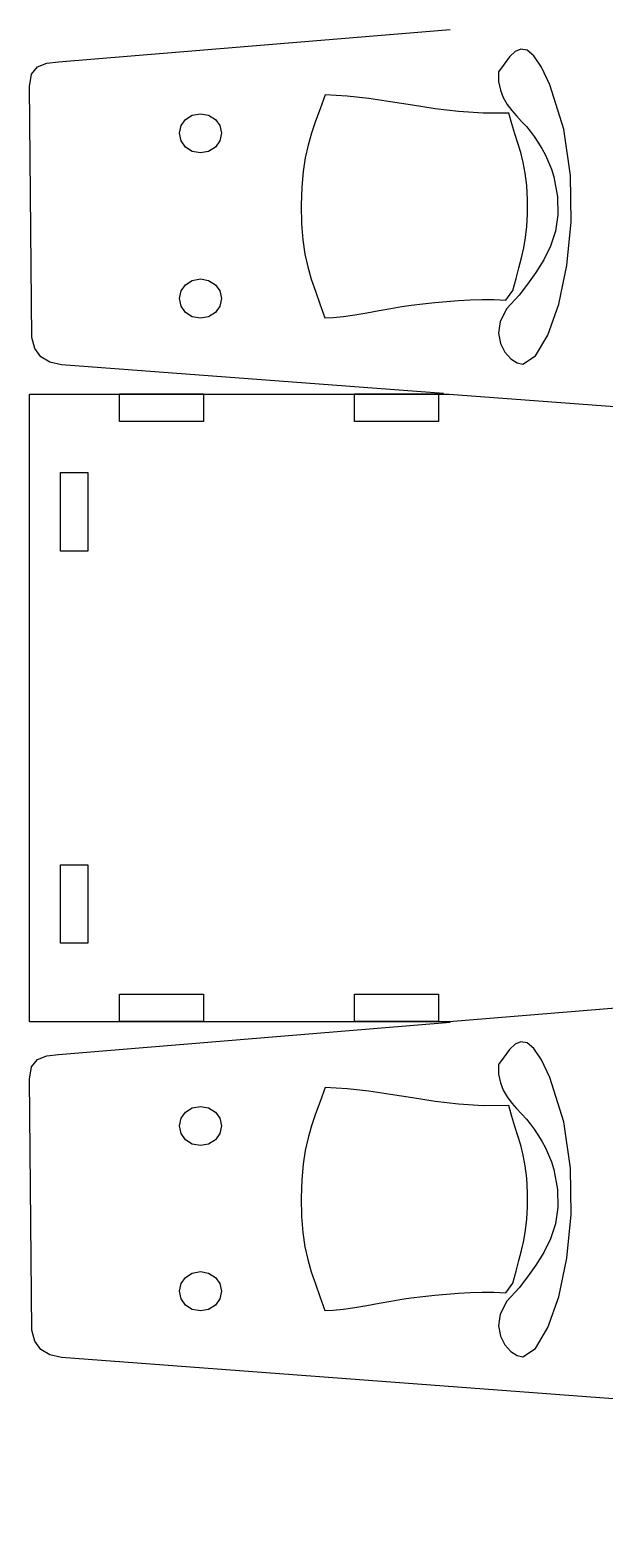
# Model space of a CAD drawing. Extents: x -1652 to 1470, y -458 to 1785.
# Drawn here: x -529.8 to -456.9, y 602.7 to 791.1 of the extents above; entities that cross this region are included whole.
import ezdxf

# ---------------------------------------------------------------- set-up
doc = ezdxf.new("R2010")
doc.units = 0
doc.layers.add('LAYER_1', color=7, linetype='CONTINUOUS')

msp = doc.modelspace()

# ---------------------------------------------------------------- linework, layer by layer
at = {"layer": 'LAYER_1', "color": 240}
for points in [[(-477.2921, 744.8356), (-525.8111, 748.4652), (-527.2861, 748.8402), (-528.4111, 749.5152), (-529.1861, 750.5402), (-529.5611, 751.9652), (-529.8361, 783.8152), (-529.6111, 785.3902), (-528.8361, 786.3152), (-527.6611, 786.7902), (-526.1861, 786.9652), (-476.4375, 791.055)], [(-263.1361, 682.5135), (-209.8361, 682.5135), (-209.8361, 602.7385), (-263.1361, 602.7385), (-525.8111, 622.3885), (-527.2861, 622.7635), (-528.4111, 623.4385), (-529.1861, 624.4635), (-529.5611, 625.8885), (-529.8361, 657.7385), (-529.6111, 659.3135), (-528.8361, 660.2385), (-527.6611, 660.7135), (-526.1861, 660.8885), (-476.4375, 664.9783)]]:
    msp.add_lwpolyline(points, dxfattribs=at)
at = {"layer": 'LAYER_1', "color": 250}
for points in [[(-470.3228, 785.6922), (-470.2935, 784.4555), (-470.0751, 783.3721), (-469.7029, 782.4179), (-469.2125, 781.5688), (-468.6393, 780.8004), (-468.0186, 780.0885), (-467.3859, 779.4091), (-466.7767, 778.7378), (-466.2916, 778.1485), (-465.7952, 777.4825), (-465.3003, 776.7487), (-464.8196, 775.9563), (-464.3657, 775.1141), (-463.9515, 774.2313), (-463.5896, 773.3167), (-463.2928, 772.3795), (-462.804, 769.8323), (-462.7614, 767.5304), (-463.0906, 765.4462), (-463.7169, 763.5517), (-464.5659, 761.8193), (-465.563, 760.2212), (-466.6337, 758.7295), (-467.7034, 757.3165), (-469.2719, 755.6235), (-470.0958, 754.0038), (-470.3146, 752.5065), (-470.0683, 751.181), (-469.4967, 750.0765), (-468.7394, 749.2424), (-467.9364, 748.7278), (-467.2273, 748.5821), (-465.6081, 749.6285), (-464.0393, 752.2719), (-462.6656, 756.1976), (-461.6315, 761.0911), (-461.0813, 766.6379), (-461.1598, 772.5232), (-462.0114, 778.4327), (-463.7807, 784.0516), (-464.8622, 786.3067), (-465.8239, 787.7341), (-466.688, 788.4548), (-467.4768, 788.5898), (-468.2125, 788.26), (-468.9172, 787.5865), (-469.6133, 786.6902), (-470.3228, 785.6922)], [(-468.4757, 757.9045), (-468.0842, 759.4303), (-467.7214, 760.8044), (-467.3962, 762.0907), (-467.117, 763.3529), (-466.8927, 764.6548), (-466.7318, 766.0603), (-466.643, 767.6332), (-466.6349, 769.4372), (-466.7243, 771.2529), (-466.9089, 772.8181), (-467.1704, 774.1956), (-467.4905, 775.4483), (-467.8509, 776.639), (-468.2332, 777.8306), (-468.6191, 779.0858), (-468.9903, 780.4675), (-472.2767, 780.4578), (-475.3868, 780.6594), (-478.3562, 781.009), (-481.2201, 781.4432), (-484.0142, 781.8987), (-486.7738, 782.3121), (-489.5344, 782.62), (-492.3315, 782.7592), (-492.97, 781.0112), (-493.5472, 779.4175), (-494.0563, 777.9007), (-494.4909, 776.383), (-494.8443, 774.7869), (-495.11, 773.0348), (-495.2814, 771.0492), (-495.3519, 768.7524), (-495.3085, 766.3892), (-495.1488, 764.3496), (-494.8834, 762.5542), (-494.5231, 760.9235), (-494.0784, 759.3782), (-493.5601, 757.8386), (-492.9788, 756.2255), (-492.3452, 754.4593), (-491.2904, 754.4912), (-490.0066, 754.6257), (-488.5631, 754.8353), (-487.0295, 755.0925), (-485.4752, 755.3699), (-483.9694, 755.6398), (-482.5817, 755.8749), (-481.3814, 756.0477), (-479.9001, 756.2238), (-478.4099, 756.3867), (-476.9128, 756.5297), (-475.4108, 756.646), (-473.9058, 756.7291), (-472.3999, 756.7721), (-470.895, 756.7685), (-469.3932, 756.7114), (-468.4757, 757.9045)], [(-470.3228, 659.6155), (-470.2935, 658.3788), (-470.0751, 657.2954), (-469.7029, 656.3412), (-469.2125, 655.4921), (-468.6393, 654.7237), (-468.0186, 654.0118), (-467.3859, 653.3324), (-466.7767, 652.6611), (-466.2916, 652.0718), (-465.7952, 651.4058), (-465.3003, 650.672), (-464.8196, 649.8796), (-464.3657, 649.0374), (-463.9515, 648.1546), (-463.5896, 647.24), (-463.2928, 646.3028), (-462.804, 643.7556), (-462.7614, 641.4537), (-463.0906, 639.3695), (-463.7169, 637.475), (-464.5659, 635.7426), (-465.563, 634.1445), (-466.6337, 632.6528), (-467.7034, 631.2398), (-469.2719, 629.5468), (-470.0958, 627.9271), (-470.3146, 626.4298), (-470.0683, 625.1043), (-469.4967, 623.9998), (-468.7394, 623.1657), (-467.9364, 622.6511), (-467.2273, 622.5054), (-465.6081, 623.5518), (-464.0393, 626.1952), (-462.6656, 630.1209), (-461.6315, 635.0144), (-461.0813, 640.5612), (-461.1598, 646.4465), (-462.0114, 652.356), (-463.7807, 657.9749), (-464.8622, 660.23), (-465.8239, 661.6574), (-466.688, 662.3781), (-467.4768, 662.5131), (-468.2125, 662.1833), (-468.9172, 661.5098), (-469.6133, 660.6135), (-470.3228, 659.6155)], [(-468.4757, 631.8278), (-468.0842, 633.3536), (-467.7214, 634.7277), (-467.3962, 636.014), (-467.117, 637.2762), (-466.8927, 638.5781), (-466.7318, 639.9836), (-466.643, 641.5565), (-466.6349, 643.3605), (-466.7243, 645.1762), (-466.9089, 646.7414), (-467.1704, 648.1189), (-467.4905, 649.3716), (-467.8509, 650.5623), (-468.2332, 651.7539), (-468.6191, 653.0091), (-468.9903, 654.3908), (-472.2767, 654.3811), (-475.3868, 654.5827), (-478.3562, 654.9323), (-481.2201, 655.3665), (-484.0142, 655.822), (-486.7738, 656.2354), (-489.5344, 656.5433), (-492.3315, 656.6825), (-492.97, 654.9345), (-493.5472, 653.3408), (-494.0563, 651.824), (-494.4909, 650.3063), (-494.8443, 648.7102), (-495.11, 646.9581), (-495.2814, 644.9725), (-495.3519, 642.6757), (-495.3085, 640.3125), (-495.1488, 638.2729), (-494.8834, 636.4775), (-494.5231, 634.8468), (-494.0784, 633.3015), (-493.5601, 631.7619), (-492.9788, 630.1488), (-492.3452, 628.3826), (-491.2904, 628.4145), (-490.0066, 628.549), (-488.5631, 628.7586), (-487.0295, 629.0158), (-485.4752, 629.2932), (-483.9694, 629.5631), (-482.5817, 629.7982), (-481.3814, 629.971), (-479.9001, 630.1471), (-478.4099, 630.31), (-476.9128, 630.453), (-475.4108, 630.5693), (-473.9058, 630.6524), (-472.3999, 630.6954), (-470.895, 630.6918), (-469.3932, 630.6347), (-468.4757, 631.8278)]]:
    msp.add_lwpolyline(points, close=True, dxfattribs=at)
at = {"layer": 'LAYER_1', "color": 240}
for points in [[(-510.8111, 777.8902), (-510.6111, 778.8652), (-510.0361, 779.6402), (-509.1861, 780.1902), (-508.1361, 780.3652), (-507.1111, 780.1902), (-506.2611, 779.6402), (-505.6861, 778.8652), (-505.4861, 777.8902), (-505.6861, 776.9152), (-506.2611, 776.1152), (-507.1111, 775.5902), (-508.1361, 775.3902), (-509.1861, 775.5902), (-510.0361, 776.1152), (-510.6111, 776.9152), (-510.8111, 777.8902)], [(-510.8111, 756.8902), (-510.6111, 757.8652), (-510.0361, 758.6402), (-509.1861, 759.1902), (-508.1361, 759.3902), (-507.1111, 759.1902), (-506.2611, 758.6402), (-505.6861, 757.8652), (-505.4861, 756.8902), (-505.6861, 755.9152), (-506.2611, 755.1152), (-507.1111, 754.5902), (-508.1361, 754.3902), (-509.1861, 754.5902), (-510.0361, 755.1152), (-510.6111, 755.9152), (-510.8111, 756.8902)], [(-210.1111, 721.6135), (-209.8361, 689.7885), (-210.0611, 688.2135), (-210.8361, 687.2885), (-212.0111, 686.8135), (-213.4861, 686.6385), (-476.5611, 665.0385), (-529.8361, 665.0385), (-529.8361, 744.7635), (-476.5611, 744.7635), (-213.8611, 725.1385), (-212.3861, 724.7635), (-211.2611, 724.0885), (-210.4861, 723.0385), (-210.1111, 721.6135)], [(-507.7611, 744.7885), (-507.7611, 741.2885), (-518.4111, 741.2885), (-518.4111, 744.7885), (-507.7611, 744.7885)], [(-477.9361, 744.7885), (-477.9361, 741.2885), (-488.5861, 741.2885), (-488.5861, 744.7885), (-477.9361, 744.7885)], [(-525.9361, 734.7885), (-522.4361, 734.7885), (-522.4361, 724.8135), (-525.9361, 724.8135), (-525.9361, 734.7885)], [(-525.9361, 684.9885), (-522.4361, 684.9885), (-522.4361, 675.0135), (-525.9361, 675.0135), (-525.9361, 684.9885)], [(-507.7611, 668.5635), (-507.7611, 665.0635), (-518.4111, 665.0635), (-518.4111, 668.5635), (-507.7611, 668.5635)], [(-477.9361, 668.5696), (-477.9361, 665.0696), (-488.5861, 665.0696), (-488.5861, 668.5696), (-477.9361, 668.5696)], [(-510.8111, 651.8135), (-510.6111, 652.7885), (-510.0361, 653.5635), (-509.1861, 654.1135), (-508.1361, 654.2885), (-507.1111, 654.1135), (-506.2611, 653.5635), (-505.6861, 652.7885), (-505.4861, 651.8135), (-505.6861, 650.8385), (-506.2611, 650.0385), (-507.1111, 649.5135), (-508.1361, 649.3135), (-509.1861, 649.5135), (-510.0361, 650.0385), (-510.6111, 650.8385), (-510.8111, 651.8135)], [(-510.8111, 630.8135), (-510.6111, 631.7885), (-510.0361, 632.5635), (-509.1861, 633.1135), (-508.1361, 633.3135), (-507.1111, 633.1135), (-506.2611, 632.5635), (-505.6861, 631.7885), (-505.4861, 630.8135), (-505.6861, 629.8385), (-506.2611, 629.0385), (-507.1111, 628.5135), (-508.1361, 628.3135), (-509.1861, 628.5135), (-510.0361, 629.0385), (-510.6111, 629.8385), (-510.8111, 630.8135)]]:
    msp.add_lwpolyline(points, close=True, dxfattribs=at)

doc.saveas('drawing.dxf')
